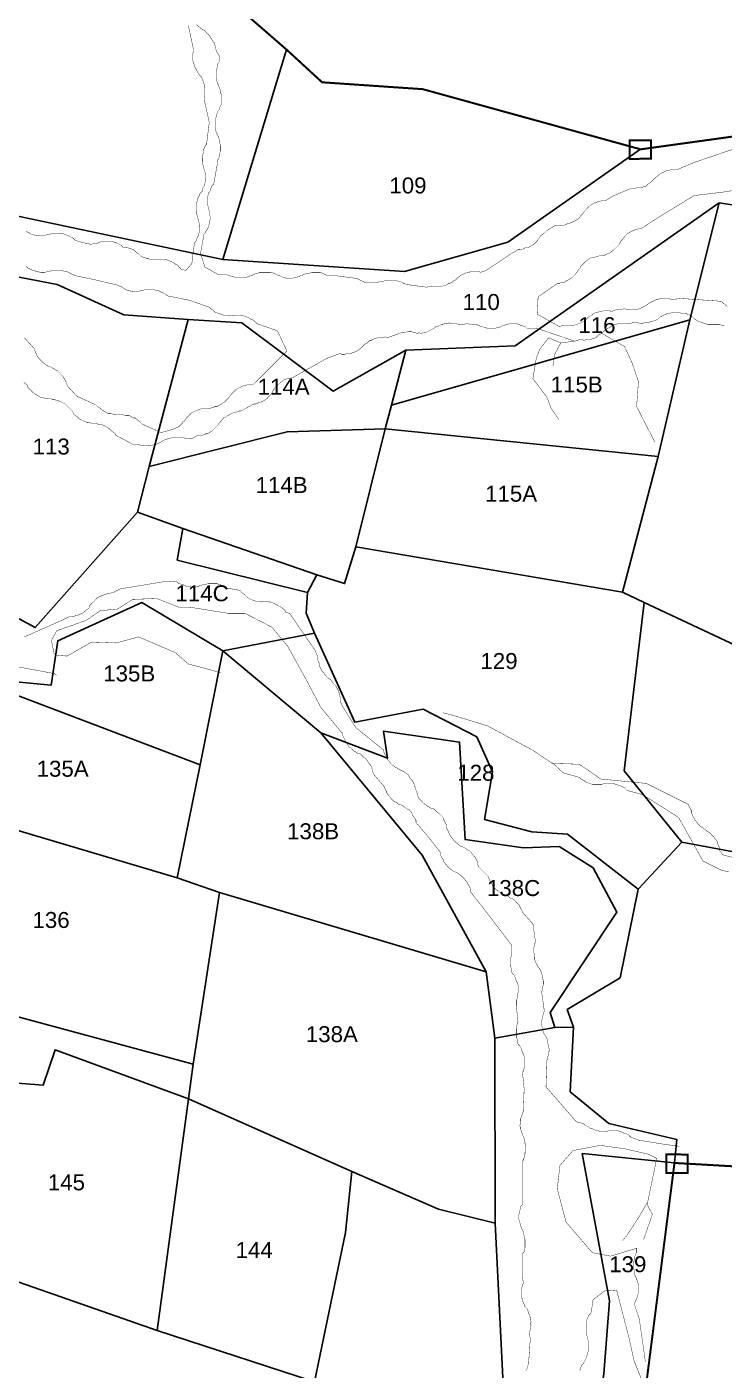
# Model space of a CAD drawing. Header units: inches. Extents: x 617 to 4497, y -923 to 1824.
# Drawn here: x 1702.5 to 1877.3, y 1257.2 to 1593.9 of the extents above; entities that cross this region are included whole.
import ezdxf
from ezdxf.enums import TextEntityAlignment as Align

# ---------------------------------------------------------------- set-up
doc = ezdxf.new("R2010")
doc.units = ezdxf.units.IN
doc.header["$LTSCALE"] = 15
doc.header["$MEASUREMENT"] = 0
for name, color, linetype in [('BOUNDARY', 5, 'Continuous'), ('PLOT', 7, 'Continuous'), ('PLOT NO', 7, 'Continuous'), ('STREAM', 130, 'SL')]:
    doc.layers.add(name, color=color, linetype=linetype)
doc.styles.get("Standard").update_dxf_attribs({"font": 'arial.ttf'})
doc.linetypes.add('SL', pattern='A,8e-06,[1,streme line,S=0.066667,R=0,X=0,Y=0],-0.839413', length=0.839421)

msp = doc.modelspace()

# ---------------------------------------------------------------- linework, layer by layer
at = {"layer": 'BOUNDARY', "const_width": 0.5}
for points in [[(1888.46, 1567.67), (1856.38, 1563.22), (1801.76, 1578.3), (1776.54, 1580.02), (1767.59, 1588.25), (1735.04, 1616.51), (1687.21, 1667.86), (1660.76, 1670.77), (1640.31, 1667.77), (1639.17, 1658.55), (1609.23, 1666.39), (1598.59, 1689.13), (1588.95, 1704.67), (1590.8, 1733.51), (1605.22, 1750.1), (1578.84, 1758.08), (1544.66, 1764.34), (1510.75, 1775.52), (1466.74, 1792.48)], [(1855.09, 1232.61), (1864.86, 1309.15), (1903.89, 1306.91)]]:
    msp.add_lwpolyline(points, dxfattribs=at)
at = {"layer": 'PLOT'}
for points in [[(1767.59, 1588.25), (1751.64, 1535.63)], [(1624.24, 1573.18), (1649.94, 1554.19), (1693.52, 1547.89), (1751.64, 1535.63), (1797.18, 1532.61), (1823.08, 1539.97), (1856.38, 1563.22)], [(2029.16, 1499.23), (1990.25, 1518.97), (1962.99, 1539.54), (1914.77, 1543.77), (1876.05, 1549.84), (1824.93, 1513.97), (1797.52, 1512.91), (1779.29, 1502.64), (1756.38, 1519.71), (1742.99, 1520.55), (1726.84, 1521.74), (1710.17, 1529.33), (1694.05, 1532.45), (1654.98, 1538.42), (1616.55, 1553.52)], [(1876.05, 1549.84), (1868.74, 1520.45), (1860.73, 1486.23), (1851.8, 1452.2)], [(1608.45, 1533.31), (1622.66, 1527.45), (1625.43, 1512.65), (1638.48, 1500.59), (1640.26, 1504.15), (1668.91, 1476.66), (1682.05, 1464.34), (1681.77, 1455.7), (1704.66, 1443.33), (1730.27, 1472.28)], [(1733.21, 1483.76), (1733.21, 1483.76), (1742.99, 1520.55)], [(1793.95, 1499.06), (1868.74, 1520.45)], [(1797.52, 1512.91), (1793.95, 1499.06), (1792.36, 1493.19), (1767.78, 1492.42), (1733.21, 1483.76)], [(1792.36, 1493.19), (1784.96, 1463.58)], [(1860.73, 1486.23), (1792.36, 1493.19)], [(1986.85, 1401.78), (1966.68, 1417.66), (1920.44, 1429.75), (1887.02, 1435.69), (1857.22, 1449.62), (1851.8, 1452.2), (1784.96, 1463.58), (1782.17, 1454.39), (1775.2, 1456.6), (1741.62, 1468.17), (1730.27, 1472.28), (1733.21, 1483.76)], [(1772.85, 1452.12), (1740.22, 1460.25), (1741.62, 1468.17)], [(1774.66, 1441.95), (1772.54, 1446.95), (1772.85, 1452.12), (1775.2, 1456.6)], [(1668.42, 1438.31), (1677.22, 1450.63), (1696.27, 1430.06), (1708.62, 1428.91), (1710.28, 1439.99), (1731.32, 1449.66), (1751.69, 1437.52), (1745.98, 1408.95)], [(1855.78, 1377.81), (1866.69, 1389.53), (1852.28, 1407.42), (1857.22, 1449.62)], [(1751.69, 1437.52), (1776.2, 1416.95), (1792.92, 1410.61), (1791.93, 1417.41), (1811, 1414.64), (1812.36, 1390.22), (1826.98, 1388.14), (1835.94, 1388.51), (1844.44, 1383.13), (1850.45, 1371.99), (1833.68, 1346.9), (1834.88, 1343.08), (1839.52, 1343.21), (1837.97, 1347.64), (1851.21, 1355.56), (1855.78, 1377.81), (1838.08, 1391.54), (1829.12, 1392.18), (1817.27, 1395.2), (1819.27, 1407.16), (1815.31, 1415.94), (1801.88, 1422.92), (1784.73, 1419.61), (1774.66, 1441.95), (1751.69, 1437.52)], [(1666.82, 1354.82), (1679.11, 1398.71), (1684.99, 1409.45), (1662.95, 1430.23), (1668.42, 1438.31), (1745.98, 1408.95), (1740.23, 1380.62), (1679.11, 1398.71)], [(1866.69, 1389.53), (1897.14, 1383.89), (1904.13, 1406.61), (1920.44, 1411.9), (1920.44, 1429.75)], [(1776.2, 1416.95), (1801.64, 1386.26), (1817.67, 1357.08), (1819.8, 1340.45), (1834.88, 1343.08)], [(1817.67, 1357.08), (1750.82, 1376.95), (1740.23, 1380.62)], [(1666.82, 1354.82), (1744.2, 1333.95), (1750.82, 1376.95)], [(1819.8, 1340.45), (1819.94, 1294.07), (1822.08, 1250.24), (1822.76, 1236.98), (1808.85, 1161.28), (1806.56, 1154.66), (1795.7, 1105.24), (1791.27, 1088.85), (1773.07, 1089.46), (1728.49, 1075.82), (1726.34, 1093.68), (1733.55, 1108.64), (1744.78, 1125.16), (1772.91, 1150.88), (1789.07, 1156.83), (1806.56, 1154.66), (1826.27, 1152.33), (1845.91, 1150.73)], [(1839.52, 1343.21), (1838.75, 1327), (1848.4, 1319.07), (1865.42, 1315.04), (1864.86, 1309.15)], [(1744.2, 1333.95), (1743.03, 1325.25), (1709.6, 1337.52), (1706.6, 1328.64), (1686.32, 1330.23), (1656.61, 1337.1)], [(1743.03, 1325.25), (1735.2, 1267.17), (1676.3, 1287.73)], [(1743.03, 1325.25), (1783.98, 1306.99), (1805.69, 1297.57), (1819.94, 1294.07)], [(1826.27, 1152.33), (1838.37, 1194.93), (1847.19, 1256.27), (1848.59, 1274.55), (1841.74, 1311.5), (1864.86, 1309.15)], [(1783.98, 1306.99), (1782.39, 1291.73), (1774.62, 1254.32), (1785.3, 1247.05), (1786.19, 1239.44), (1780.92, 1208.39), (1799.15, 1205.51), (1791.12, 1166.59), (1808.85, 1161.28)], [(1735.2, 1267.17), (1774.62, 1254.32)]]:
    msp.add_lwpolyline(points, dxfattribs=at)
at = {"layer": 'PLOT', "color": 3, "const_width": 0.5}
for points in [[(1853.6, 1565.51), (1858.94, 1565.46), (1858.96, 1560.87), (1853.6, 1560.81), (1853.6, 1565.51), (1853.6, 1565.51)], [(1862.81, 1311.31), (1868.14, 1311.25), (1868.17, 1306.67), (1862.81, 1306.61), (1862.81, 1311.31), (1862.81, 1311.31)]]:
    msp.add_lwpolyline(points, dxfattribs=at)
at = {"layer": 'STREAM', "color": 4, "lineweight": 0, "const_width": 0.1}
for points in [[(1702.36, 1542.67), (1703.23, 1542.23), (1703.45, 1542.01), (1704.1, 1541.79), (1705.42, 1541.57), (1705.63, 1541.57), (1706.07, 1541.57), (1707.16, 1541.57), (1707.38, 1541.79), (1707.6, 1541.79), (1708.48, 1542.01), (1709.57, 1542.23), (1709.79, 1542.23), (1710.44, 1542.23), (1711.76, 1542.01), (1712.19, 1541.79), (1712.41, 1541.79), (1713.5, 1541.35), (1713.72, 1541.13), (1713.94, 1541.13), (1714.16, 1540.92), (1714.6, 1540.48), (1715.69, 1540.04), (1715.91, 1540.04), (1716.57, 1539.82), (1717.88, 1539.6), (1718.1, 1539.6), (1718.53, 1539.39), (1719.41, 1539.6), (1719.84, 1539.6), (1720.06, 1539.6), (1720.94, 1540.04), (1722.03, 1540.04), (1722.25, 1540.04), (1722.91, 1540.04), (1724.22, 1540.04), (1724.65, 1539.82), (1724.87, 1539.82), (1725.75, 1539.39), (1726.18, 1539.17), (1726.4, 1538.95), (1726.62, 1538.73), (1727.93, 1538.51), (1729.24, 1538.07), (1729.68, 1537.64), (1730.56, 1536.98), (1730.78, 1536.76), (1731.21, 1536.33), (1732.52, 1535.89), (1732.96, 1535.89), (1733.18, 1535.67), (1734.27, 1535.67), (1734.49, 1535.67), (1734.71, 1535.67), (1735.8, 1535.67), (1736.68, 1535.67), (1737.11, 1535.67), (1737.77, 1535.45), (1738.86, 1535.01), (1739.3, 1534.79), (1739.52, 1534.58), (1740.39, 1534.14), (1740.61, 1533.7), (1740.83, 1533.7), (1741.05, 1533.26), (1742.36, 1532.83), (1743.89, 1534.58), (1744.55, 1539.82), (1744.98, 1540.26), (1745.2, 1541.13), (1745.42, 1541.35), (1745.64, 1542.01), (1745.86, 1543.32), (1745.64, 1543.76), (1745.86, 1543.98), (1745.64, 1545.07), (1745.64, 1545.51), (1745.42, 1545.73), (1745.2, 1546.6), (1744.98, 1547.69), (1744.98, 1547.91), (1744.98, 1548.57), (1744.98, 1549.88), (1745.2, 1550.1), (1745.2, 1550.54), (1745.64, 1551.41), (1745.86, 1551.85), (1745.86, 1552.07), (1746.08, 1552.28), (1746.52, 1552.72), (1746.73, 1553.81), (1746.95, 1554.03), (1747.17, 1554.69), (1747.39, 1556), (1747.39, 1556.22), (1747.39, 1556.66), (1747.17, 1557.53), (1747.17, 1557.97), (1746.95, 1558.19), (1746.73, 1559.06), (1746.52, 1560.15), (1746.52, 1560.37), (1746.52, 1561.03), (1746.73, 1562.34), (1746.73, 1562.56), (1746.73, 1563), (1747.17, 1563.87), (1747.39, 1564.31), (1747.61, 1564.53), (1747.61, 1564.75), (1748.26, 1569.99), (1746.95, 1575.89), (1747.17, 1576.55), (1747.17, 1577.42), (1747.17, 1577.64), (1747.17, 1578.52), (1746.95, 1579.61), (1746.73, 1580.05), (1746.73, 1580.27), (1746.3, 1581.36), (1746.08, 1581.58), (1745.86, 1581.8), (1745.42, 1582.45), (1744.98, 1583.33), (1744.77, 1583.55), (1744.55, 1584.2), (1744.11, 1585.51), (1744.11, 1585.95), (1744.11, 1586.17), (1744.11, 1587.26), (1744.33, 1587.7), (1744.33, 1587.92), (1744.33, 1588.14), (1743.02, 1594.26)], [(1744.98, 1594.48), (1745.86, 1593.82), (1746.08, 1593.6), (1746.3, 1593.38), (1747.17, 1592.95), (1747.83, 1592.07), (1748.05, 1592.07), (1748.48, 1591.42), (1749.14, 1590.32), (1749.36, 1590.1), (1749.58, 1589.89), (1749.79, 1588.79), (1749.79, 1588.36), (1750.01, 1588.14), (1750.01, 1587.92), (1750.89, 1586.39), (1750.89, 1585.29), (1750.45, 1584.86), (1750.23, 1583.98), (1750.23, 1583.55), (1750.01, 1582.89), (1750.01, 1581.58), (1750.01, 1581.36), (1750.01, 1580.92), (1750.23, 1580.05), (1750.45, 1579.61), (1750.45, 1579.39), (1750.89, 1578.52), (1751.11, 1577.64), (1751.11, 1577.42), (1751.32, 1576.77), (1751.32, 1575.24), (1751.32, 1575.02), (1751.32, 1574.58), (1750.89, 1573.71), (1750.89, 1573.27), (1750.67, 1573.05), (1750.45, 1572.83), (1750.23, 1572.4), (1750.01, 1571.3), (1749.79, 1571.08), (1749.79, 1570.43), (1749.79, 1569.12), (1749.79, 1568.68), (1749.79, 1568.46), (1750.01, 1567.37), (1750.23, 1567.15), (1750.23, 1566.93), (1750.67, 1566.06), (1750.89, 1564.96), (1750.89, 1564.75), (1751.11, 1564.09), (1751.11, 1562.78), (1750.89, 1562.34), (1750.89, 1562.12), (1750.67, 1561.03), (1750.45, 1560.81), (1750.45, 1560.59), (1750.23, 1560.15), (1750.23, 1559.28), (1749.36, 1554.47), (1748.92, 1554.03), (1748.48, 1552.94), (1748.48, 1552.72), (1748.05, 1552.28), (1747.83, 1550.97), (1747.83, 1550.54), (1747.83, 1550.32), (1747.83, 1549.22), (1748.05, 1548.79), (1748.05, 1548.57), (1748.26, 1547.69), (1748.26, 1546.6), (1748.48, 1546.38), (1748.48, 1545.73), (1748.26, 1544.41), (1748.05, 1544.2), (1748.05, 1543.76), (1747.61, 1542.88), (1747.39, 1542.67), (1747.17, 1542.23), (1746.95, 1542.01), (1746.08, 1537.2), (1747.17, 1533.7), (1750.67, 1531.73), (1752.86, 1531.73), (1753.29, 1531.52), (1754.39, 1531.3), (1754.6, 1531.08), (1755.26, 1531.08), (1756.57, 1531.08), (1756.79, 1531.08), (1757.23, 1531.08), (1758.1, 1531.3), (1758.54, 1531.52), (1758.76, 1531.52), (1759.63, 1531.95), (1760.51, 1532.17), (1760.73, 1532.39), (1761.38, 1532.39), (1762.91, 1532.39), (1763.13, 1532.39), (1763.57, 1532.39), (1764.44, 1532.17), (1764.88, 1531.95), (1765.1, 1531.95), (1765.32, 1531.73), (1765.97, 1531.52), (1766.85, 1531.08), (1767.06, 1531.08), (1767.72, 1530.86), (1769.03, 1530.86), (1769.47, 1531.08), (1769.69, 1531.08), (1770.78, 1531.3), (1771, 1531.52), (1771.44, 1531.52), (1772.09, 1531.95), (1773.19, 1532.17), (1773.4, 1532.17), (1774.06, 1532.39), (1775.37, 1532.39), (1775.81, 1532.39), (1776.03, 1532.39), (1777.12, 1531.95), (1777.34, 1531.95), (1777.56, 1531.73), (1778, 1531.52), (1780.18, 1531.52), (1785.21, 1530.86), (1785.65, 1530.64), (1786.52, 1530.2), (1786.74, 1530.2), (1787.4, 1529.77), (1788.71, 1529.77), (1789.14, 1529.77), (1789.36, 1529.77), (1790.46, 1529.77), (1790.68, 1529.99), (1791.11, 1529.99), (1791.99, 1530.2), (1792.86, 1530.42), (1793.08, 1530.42), (1793.95, 1530.42), (1795.27, 1530.42), (1795.48, 1530.2), (1795.92, 1530.2), (1796.8, 1529.77), (1797.02, 1529.55), (1797.23, 1529.55), (1797.67, 1529.33), (1802.7, 1528.67), (1804.01, 1528.89), (1804.67, 1528.89), (1805.54, 1528.89), (1805.98, 1528.89), (1806.63, 1528.89), (1807.95, 1529.33), (1808.16, 1529.55), (1808.38, 1529.55), (1809.26, 1529.99), (1809.69, 1530.42), (1809.91, 1530.42), (1810.57, 1531.08), (1811.44, 1531.73), (1811.66, 1531.73), (1812.32, 1532.17), (1813.41, 1532.39), (1813.85, 1532.61), (1814.07, 1532.61), (1815.16, 1532.61), (1815.6, 1532.61), (1815.82, 1532.61), (1816.25, 1532.39), (1817.56, 1532.83), (1823.47, 1536.76), (1825.65, 1538.07), (1826.09, 1538.07), (1827.18, 1538.29), (1827.4, 1538.51), (1828.06, 1538.51), (1829.15, 1539.17), (1829.59, 1539.39), (1829.81, 1539.6), (1830.46, 1540.26), (1830.68, 1540.7), (1830.9, 1540.92), (1831.34, 1541.57), (1832.21, 1542.23), (1832.43, 1542.45), (1832.87, 1542.88), (1833.96, 1543.54), (1834.4, 1543.76), (1834.62, 1543.98), (1835.49, 1544.2), (1835.93, 1544.2), (1836.15, 1544.2), (1836.58, 1544.2), (1837.24, 1544.2), (1838.11, 1544.63), (1838.33, 1544.63), (1838.99, 1544.85), (1840.3, 1545.51), (1840.52, 1545.73), (1840.74, 1545.73), (1841.39, 1546.6), (1841.61, 1546.82), (1841.83, 1547.04), (1842.27, 1547.69), (1843.14, 1548.57), (1843.36, 1548.79), (1843.8, 1549.22), (1844.89, 1549.88), (1845.33, 1549.88), (1845.55, 1550.1), (1846.64, 1550.32), (1846.86, 1550.32), (1847.08, 1550.32), (1847.51, 1550.32), (1849.7, 1551.63), (1853.85, 1553.38), (1854.51, 1553.38), (1855.6, 1553.6), (1855.82, 1553.6), (1856.48, 1553.6), (1857.79, 1554.03), (1858.01, 1554.25), (1858.23, 1554.47), (1859.1, 1555.13), (1859.32, 1555.34), (1859.54, 1555.56), (1860.19, 1556.22), (1861.07, 1556.87), (1861.72, 1557.31), (1863.04, 1557.97), (1863.26, 1557.97), (1863.47, 1557.97), (1864.57, 1558.19), (1865, 1558.19), (1865.22, 1558.19), (1865.66, 1558.19), (1869.81, 1559.94), (1880.74, 1563.65)], [(1884.02, 1553.6), (1877.03, 1552.5), (1869.81, 1551.63), (1861.51, 1546.6), (1856.48, 1543.32), (1856.04, 1543.32), (1854.95, 1543.1), (1854.73, 1542.88), (1854.07, 1542.67), (1852.98, 1542.01), (1852.76, 1541.79), (1852.54, 1541.57), (1851.89, 1540.7), (1851.67, 1540.48), (1851.45, 1540.26), (1851.01, 1539.39), (1850.36, 1538.73), (1850.14, 1538.51), (1849.7, 1538.07), (1848.61, 1537.2), (1848.17, 1537.2), (1847.95, 1536.98), (1847.08, 1536.54), (1846.64, 1536.54), (1846.42, 1536.54), (1845.98, 1536.54), (1845.55, 1536.33), (1844.45, 1536.11), (1844.24, 1536.11), (1843.58, 1535.89), (1842.49, 1535.01), (1842.27, 1534.79), (1842.05, 1534.58), (1841.39, 1533.92), (1841.18, 1533.48), (1840.96, 1533.26), (1840.52, 1532.61), (1839.86, 1531.73), (1839.64, 1531.52), (1839.21, 1531.08), (1838.11, 1530.42), (1837.68, 1530.2), (1837.46, 1529.99), (1836.58, 1529.77), (1836.15, 1529.77), (1835.93, 1529.55), (1835.49, 1529.55), (1830.68, 1526.27), (1830.46, 1521.9), (1835.93, 1518.84), (1837.02, 1519.05), (1837.46, 1519.05), (1838.55, 1519.05), (1838.77, 1519.05), (1839.43, 1519.05), (1840.74, 1519.49), (1840.96, 1519.49), (1841.39, 1519.71), (1842.27, 1520.15), (1842.49, 1520.37), (1842.71, 1520.59), (1843.36, 1521.24), (1844.24, 1521.68), (1844.45, 1521.9), (1845.11, 1522.33), (1846.42, 1522.55), (1846.64, 1522.55), (1847.08, 1522.77), (1847.95, 1522.77), (1848.39, 1522.77), (1848.61, 1522.77), (1849.05, 1522.55), (1850.14, 1522.99), (1852.11, 1523.21), (1852.54, 1523.21), (1853.64, 1522.99), (1853.85, 1522.99), (1854.51, 1522.99), (1855.82, 1523.21), (1856.26, 1523.43), (1856.48, 1523.43), (1857.35, 1523.86), (1857.79, 1524.08), (1858.01, 1524.3), (1858.66, 1524.74), (1859.54, 1525.18), (1859.98, 1525.39), (1860.41, 1525.61), (1861.72, 1525.83), (1862.16, 1525.83), (1862.38, 1525.83), (1863.47, 1525.83), (1863.91, 1525.61), (1864.13, 1525.61), (1864.35, 1525.61), (1866.53, 1525.83), (1875.93, 1525.18), (1876.81, 1524.96), (1877.25, 1524.52), (1878.12, 1523.86)], [(1701.92, 1515.99), (1704.32, 1513.37), (1704.54, 1512.71), (1704.98, 1511.84), (1704.98, 1511.62), (1705.42, 1510.97), (1706.29, 1510.09), (1706.51, 1509.87), (1706.73, 1509.65), (1707.6, 1509), (1708.04, 1508.78), (1708.26, 1508.78), (1709.13, 1508.34), (1709.79, 1507.91), (1710.23, 1507.69), (1710.66, 1507.25), (1711.54, 1506.38), (1711.76, 1505.94), (1711.97, 1505.72), (1712.41, 1504.84), (1712.41, 1504.41), (1712.63, 1504.19), (1712.63, 1503.97), (1715.03, 1501.35), (1719.84, 1499.16), (1720.28, 1498.72), (1720.94, 1498.29), (1721.16, 1498.07), (1721.81, 1497.63), (1722.91, 1496.97), (1723.34, 1496.97), (1723.56, 1496.97), (1724.65, 1496.76), (1725.09, 1496.76), (1725.31, 1496.76), (1726.18, 1496.76), (1727.28, 1496.54), (1727.5, 1496.54), (1728.15, 1496.54), (1729.24, 1495.88), (1729.68, 1495.88), (1729.9, 1495.66), (1730.78, 1495.01), (1730.99, 1494.79), (1731.21, 1494.57), (1731.43, 1494.35), (1736.24, 1492.17), (1736.68, 1492.38), (1737.11, 1492.38), (1738.21, 1492.82), (1738.43, 1492.82), (1739.08, 1493.04), (1740.18, 1493.48), (1740.61, 1493.7), (1740.83, 1493.91), (1741.49, 1494.57), (1741.71, 1495.01), (1741.92, 1495.01), (1742.58, 1495.88), (1743.24, 1496.54), (1743.45, 1496.76), (1743.89, 1497.19), (1745.2, 1497.85), (1745.42, 1497.85), (1745.86, 1498.07), (1746.73, 1498.29), (1747.17, 1498.29), (1747.39, 1498.29), (1747.83, 1498.29), (1748.26, 1498.29), (1749.36, 1498.51), (1749.58, 1498.72), (1750.23, 1498.72), (1751.32, 1499.38), (1751.54, 1499.6), (1751.98, 1499.82), (1752.64, 1500.47), (1752.86, 1500.69), (1753.07, 1500.91), (1753.73, 1501.78), (1754.39, 1502.44), (1754.6, 1502.66), (1755.04, 1503.1), (1756.35, 1503.75), (1756.57, 1503.75), (1756.79, 1503.97), (1757.88, 1504.19), (1758.32, 1504.19), (1758.54, 1504.19), (1758.98, 1504.19), (1759.41, 1504.41), (1767.72, 1512.71), (1765.32, 1517.74), (1760.29, 1519.49), (1759.85, 1519.93), (1758.98, 1520.59), (1758.76, 1520.59), (1758.1, 1521.02), (1757.01, 1521.46), (1756.57, 1521.46), (1756.35, 1521.68), (1755.26, 1521.68), (1754.82, 1521.68), (1754.6, 1521.68), (1753.73, 1521.46), (1752.64, 1521.68), (1752.42, 1521.68), (1751.76, 1521.68), (1750.45, 1522.12), (1750.23, 1522.33), (1749.79, 1522.33), (1749.14, 1522.99), (1748.7, 1523.21), (1748.48, 1523.43), (1748.26, 1523.65), (1743.24, 1525.39), (1737.77, 1526.49), (1737.33, 1526.92), (1736.46, 1527.36), (1736.24, 1527.36), (1735.58, 1527.8), (1734.27, 1528.02), (1734.05, 1528.02), (1733.62, 1528.02), (1732.74, 1528.02), (1732.31, 1528.02), (1732.09, 1528.02), (1731.21, 1527.8), (1730.12, 1527.58), (1729.9, 1527.58), (1729.24, 1527.58), (1727.93, 1527.8), (1727.5, 1528.02), (1727.28, 1528.02), (1726.4, 1528.67), (1725.97, 1528.89), (1725.75, 1528.89), (1725.53, 1529.11), (1720.06, 1530.42), (1714.82, 1531.52), (1714.38, 1531.73), (1713.29, 1532.17), (1713.07, 1532.39), (1712.41, 1532.61), (1711.1, 1532.83), (1710.88, 1532.83), (1710.44, 1532.83), (1709.57, 1532.83), (1709.13, 1532.83), (1708.91, 1532.83), (1708.04, 1532.61), (1706.95, 1532.39), (1706.73, 1532.39), (1706.07, 1532.39), (1704.76, 1532.61), (1704.54, 1532.83), (1704.1, 1532.83), (1703.23, 1533.26), (1702.79, 1533.48), (1702.57, 1533.7), (1702.36, 1533.92)], [(1701.7, 1504.84), (1702.57, 1504.19), (1702.79, 1503.53), (1703.01, 1503.31), (1703.23, 1503.1), (1703.45, 1502.88), (1704.1, 1502.22), (1704.54, 1502), (1704.76, 1501.78), (1705.85, 1501.13), (1706.51, 1500.91), (1706.73, 1500.91), (1707.82, 1500.69), (1708.7, 1500.69), (1708.91, 1500.47), (1709.35, 1500.47), (1710.44, 1500.25), (1710.66, 1500.04), (1710.88, 1500.04), (1712.19, 1499.38), (1712.63, 1498.94), (1712.85, 1498.72), (1713.5, 1498.07), (1713.94, 1497.63), (1714.16, 1497.19), (1714.16, 1496.97), (1714.38, 1496.76), (1715.25, 1496.1), (1715.47, 1495.88), (1715.69, 1495.66), (1717, 1495.01), (1717.66, 1494.79), (1717.88, 1494.79), (1718.75, 1494.57), (1719.84, 1494.57), (1720.06, 1494.57), (1720.28, 1494.35), (1721.37, 1494.13), (1721.59, 1494.13), (1722.03, 1493.91), (1723.12, 1493.26), (1723.56, 1492.82), (1723.78, 1492.6), (1724.65, 1491.95), (1724.87, 1491.51), (1729.03, 1489.32), (1730.12, 1489.32), (1730.56, 1489.32), (1730.78, 1489.1), (1731.21, 1489.1), (1732.09, 1488.89), (1732.52, 1488.89), (1732.74, 1488.89), (1734.05, 1489.1), (1734.71, 1489.32), (1735.15, 1489.32), (1736.02, 1489.76), (1736.68, 1490.2), (1737.11, 1490.42), (1737.33, 1490.42), (1738.21, 1490.85), (1738.65, 1490.85), (1738.86, 1491.07), (1740.18, 1491.07), (1741.05, 1491.07), (1741.27, 1491.07), (1742.14, 1490.85), (1742.8, 1490.63), (1744.11, 1490.85), (1745.2, 1491.51), (1745.64, 1491.51), (1745.86, 1491.51), (1746.3, 1491.51), (1747.17, 1491.73), (1747.39, 1491.95), (1747.83, 1491.95), (1748.92, 1492.6), (1749.58, 1493.26), (1750.45, 1494.13), (1750.89, 1494.79), (1751.11, 1495.01), (1751.32, 1495.23), (1751.98, 1496.1), (1752.42, 1496.1), (1752.64, 1496.32), (1753.73, 1496.97), (1754.39, 1497.19), (1754.6, 1497.19), (1755.7, 1497.63), (1756.13, 1497.63), (1757.45, 1498.29), (1758.98, 1499.16), (1759.41, 1499.38), (1759.63, 1499.38), (1759.85, 1499.38), (1760.94, 1499.82), (1761.16, 1499.82), (1761.6, 1500.04), (1762.69, 1500.69), (1763.13, 1501.35), (1763.35, 1501.35), (1764, 1502.22), (1764.44, 1503.1), (1764.66, 1503.1), (1764.66, 1503.53), (1765.53, 1504.19), (1765.75, 1504.41), (1765.97, 1504.63), (1767.06, 1505.5), (1767.72, 1505.72), (1767.94, 1505.72), (1769.03, 1505.94), (1769.47, 1506.16), (1771, 1507.03), (1777.56, 1510.75), (1781.06, 1512.06), (1781.49, 1511.84), (1781.71, 1511.84), (1782.15, 1511.84), (1783.02, 1512.06), (1783.46, 1512.06), (1783.68, 1512.06), (1784.99, 1512.5), (1785.65, 1512.93), (1785.87, 1513.15), (1786.52, 1513.59), (1787.18, 1514.25), (1787.4, 1514.46), (1787.83, 1514.68), (1788.49, 1515.34), (1788.93, 1515.34), (1789.14, 1515.56), (1790.46, 1515.99), (1791.11, 1515.99), (1791.33, 1515.99), (1792.42, 1516.21), (1792.86, 1515.99), (1796.58, 1517.31), (1798.33, 1517.52), (1798.76, 1517.52), (1798.98, 1517.52), (1799.42, 1517.31), (1800.51, 1517.09), (1800.73, 1517.31), (1801.17, 1517.09), (1802.48, 1517.31), (1802.92, 1517.52), (1803.35, 1517.74), (1804.23, 1518.18), (1804.89, 1518.62), (1805.1, 1518.84), (1805.54, 1518.84), (1806.42, 1519.27), (1806.85, 1519.27), (1807.07, 1519.49), (1808.38, 1519.71), (1809.04, 1519.49), (1809.26, 1519.49), (1810.35, 1519.49), (1811.01, 1519.27), (1812.76, 1519.49), (1815.38, 1519.27), (1815.6, 1519.05), (1815.82, 1519.05), (1816.25, 1518.84), (1817.13, 1518.62), (1817.56, 1518.62), (1817.78, 1518.4), (1819.1, 1518.4), (1819.75, 1518.4), (1819.97, 1518.4), (1821.06, 1518.62), (1821.94, 1519.05), (1822.16, 1519.05), (1822.59, 1519.27), (1823.47, 1519.49), (1823.9, 1519.49), (1824.12, 1519.49), (1825.43, 1519.49), (1826.09, 1519.27), (1826.31, 1519.05), (1827.4, 1518.84), (1827.84, 1518.4), (1830.24, 1518.4), (1839.86, 1515.12), (1841.18, 1515.56), (1841.39, 1515.56), (1841.83, 1515.56), (1842.05, 1515.34), (1843.14, 1515.56), (1843.36, 1515.56), (1843.8, 1515.56), (1845.11, 1515.99), (1845.55, 1516.43), (1845.77, 1516.65), (1846.64, 1517.09), (1847.3, 1517.74), (1847.51, 1517.96), (1847.95, 1518.18), (1848.61, 1518.62), (1849.05, 1518.84), (1849.26, 1519.05), (1850.58, 1519.49), (1851.23, 1519.49), (1851.45, 1519.49), (1852.54, 1519.49), (1852.98, 1519.49), (1854.29, 1519.71), (1854.73, 1519.93), (1855.17, 1519.71), (1855.38, 1519.71), (1855.82, 1519.71), (1856.7, 1519.49), (1857.13, 1519.71), (1857.35, 1519.71), (1858.66, 1519.93), (1859.32, 1520.15), (1859.54, 1520.15), (1860.63, 1520.59), (1861.29, 1521.24), (1861.51, 1521.24), (1861.72, 1521.46), (1862.82, 1521.9), (1863.04, 1522.12), (1863.47, 1522.12), (1864.79, 1522.33), (1865.44, 1522.33), (1865.66, 1522.33), (1866.75, 1522.12), (1867.19, 1522.12), (1867.63, 1522.12), (1869.16, 1521.46), (1869.38, 1521.24), (1869.59, 1521.02), (1869.81, 1520.8), (1870.69, 1520.15), (1871.13, 1520.15), (1871.34, 1519.93), (1872.66, 1519.49), (1873.31, 1519.27), (1873.53, 1519.27), (1874.4, 1519.27), (1875.5, 1519.27), (1875.72, 1519.27), (1876.15, 1519.27), (1877.03, 1519.05), (1877.46, 1519.05)], [(1836.37, 1514.68), (1833.3, 1515.99), (1831.12, 1513.15), (1830.24, 1510.97), (1829.37, 1505.72), (1832.87, 1501.13), (1833.96, 1498.29), (1835.93, 1495.44)], [(1839.64, 1515.12), (1836.37, 1514.68), (1834.84, 1511.84), (1834.4, 1509)], [(1846.64, 1517.09), (1852.32, 1513.81), (1854.07, 1510.09), (1855.82, 1505.06), (1855.38, 1498.72), (1859.98, 1489.76)], [(1866.1, 1313.34), (1862.6, 1313.78), (1855.82, 1314.87), (1854.07, 1315.53), (1853.85, 1315.74), (1853.64, 1315.74), (1853.42, 1316.18), (1852.54, 1316.62), (1852.11, 1316.62), (1851.89, 1316.84), (1850.58, 1317.27), (1849.92, 1317.27), (1849.7, 1317.27), (1848.61, 1317.27), (1847.73, 1317.06), (1847.51, 1317.06), (1847.08, 1317.06), (1845.98, 1317.06), (1845.77, 1317.27), (1845.33, 1317.27), (1844.24, 1317.71), (1843.58, 1317.93), (1843.36, 1318.15), (1842.49, 1318.59), (1842.05, 1319.02), (1840.3, 1319.46), (1832.65, 1328.2), (1832.87, 1334.33), (1832.87, 1334.54), (1832.87, 1334.98), (1833.09, 1335.2), (1833.09, 1335.64), (1833.3, 1336.51), (1833.3, 1336.95), (1833.52, 1337.17), (1833.3, 1338.48), (1833.09, 1339.14), (1833.09, 1339.35), (1832.87, 1340.45), (1832.43, 1341.1), (1832.21, 1341.54), (1831.99, 1341.76), (1831.77, 1342.85), (1831.77, 1343.07), (1831.56, 1343.51), (1831.56, 1344.82), (1831.77, 1345.48), (1831.77, 1345.69), (1831.99, 1346.57), (1832.21, 1347.22), (1832.21, 1347.44), (1831.56, 1352.03), (1831.77, 1352.47), (1831.77, 1352.69), (1831.77, 1352.91), (1831.99, 1354), (1831.99, 1354.22), (1831.99, 1354.66), (1831.77, 1355.97), (1831.56, 1356.62), (1831.56, 1356.84), (1831.12, 1357.72), (1830.46, 1358.59), (1830.46, 1358.81), (1830.24, 1359.03), (1829.81, 1360.12), (1829.81, 1360.34), (1829.81, 1360.78), (1829.59, 1362.09), (1829.59, 1362.75), (1829.59, 1362.96), (1829.81, 1364.06), (1830.03, 1364.49), (1829.37, 1369.09), (1826.97, 1371.71), (1826.75, 1372.15), (1826.75, 1372.36), (1826.53, 1372.58), (1826.09, 1373.46), (1825.87, 1373.9), (1825.65, 1374.11), (1824.78, 1374.99), (1824.12, 1375.43), (1823.9, 1375.43), (1823.03, 1376.08), (1822.16, 1376.3), (1821.94, 1376.52), (1821.72, 1376.74), (1820.84, 1377.17), (1820.63, 1377.39), (1820.19, 1377.61), (1819.31, 1378.49), (1819.1, 1379.14), (1818.88, 1379.36), (1818.44, 1380.24), (1818.22, 1380.89), (1815.82, 1383.3), (1815.82, 1383.51), (1815.6, 1383.73), (1815.6, 1384.17), (1815.6, 1384.39), (1815.16, 1385.26), (1814.94, 1385.7), (1814.72, 1385.92), (1813.85, 1387.01), (1813.41, 1387.45), (1813.19, 1387.45), (1812.32, 1388.11), (1811.44, 1388.54), (1811.22, 1388.54), (1811.01, 1388.76), (1810.13, 1389.42), (1809.91, 1389.64), (1809.69, 1389.85), (1808.82, 1390.95), (1808.38, 1391.6), (1808.38, 1391.82), (1807.95, 1392.7), (1807.73, 1393.13), (1807.73, 1393.57), (1807.73, 1393.79), (1807.51, 1394.23), (1807.07, 1395.1), (1806.85, 1395.32), (1806.85, 1395.76), (1805.98, 1396.63), (1805.32, 1397.07), (1805.1, 1397.29), (1804.45, 1397.94), (1803.57, 1398.16), (1803.35, 1398.38), (1802.92, 1398.6), (1802.04, 1399.25), (1801.82, 1399.47), (1801.61, 1399.69), (1800.73, 1400.57), (1800.51, 1401.22), (1800.51, 1401.44), (1800.08, 1402.53), (1799.86, 1402.97), (1799.86, 1403.41), (1799.64, 1403.63), (1799.64, 1404.06), (1799.2, 1404.94), (1798.98, 1405.16), (1798.76, 1405.38), (1798.11, 1406.47), (1797.45, 1406.91), (1797.23, 1407.12), (1796.36, 1407.56), (1795.48, 1408), (1795.27, 1408.22), (1795.05, 1408.22), (1794.17, 1408.87), (1793.95, 1409.09), (1793.74, 1409.31), (1792.86, 1410.4), (1792.64, 1411.06), (1792.42, 1411.28), (1791.99, 1412.15), (1791.99, 1412.81), (1791.77, 1412.81), (1784.99, 1418.27), (1781.71, 1423.52), (1781.06, 1424.83), (1781.06, 1425.27), (1781.06, 1425.49), (1781.06, 1425.93), (1780.84, 1427.02), (1780.62, 1427.24), (1780.62, 1427.46), (1779.96, 1428.77), (1779.53, 1429.2), (1779.31, 1429.42), (1778.65, 1430.3), (1778, 1430.73), (1777.78, 1430.95), (1777.56, 1431.17), (1776.9, 1432.05), (1776.68, 1432.27), (1776.47, 1432.48), (1775.81, 1433.8), (1775.81, 1434.45), (1775.59, 1434.67), (1775.37, 1435.76), (1775.37, 1436.2), (1774.72, 1437.73), (1768.38, 1446.91), (1767.5, 1447.13), (1767.28, 1447.57), (1767.06, 1447.79), (1766.85, 1448.01), (1765.97, 1448.66), (1765.75, 1448.66), (1765.53, 1448.88), (1764.22, 1449.54), (1763.57, 1449.75), (1763.35, 1449.75), (1762.47, 1449.97), (1761.38, 1449.75), (1761.16, 1449.97), (1760.73, 1449.97), (1759.85, 1449.97), (1759.41, 1450.19), (1759.19, 1450.19), (1757.88, 1450.85), (1757.45, 1451.28), (1757.23, 1451.5), (1756.35, 1452.16), (1756.13, 1452.6), (1755.26, 1452.81), (1752.64, 1453.25), (1752.42, 1453.47), (1752.2, 1453.47), (1751.98, 1453.69), (1750.89, 1454.13), (1750.67, 1454.13), (1750.23, 1454.35), (1748.92, 1454.35), (1748.26, 1454.35), (1748.05, 1454.35), (1746.95, 1454.13), (1746.08, 1453.91), (1745.86, 1453.91), (1745.64, 1453.69), (1744.55, 1453.47), (1744.11, 1453.69), (1743.89, 1453.47), (1742.58, 1453.69), (1741.92, 1453.91), (1741.71, 1454.13), (1740.61, 1454.35), (1740.18, 1454.78), (1737.77, 1455), (1725.97, 1453.03), (1724.22, 1452.16), (1723.78, 1452.16), (1723.56, 1451.94), (1723.12, 1451.94), (1722.25, 1451.72), (1721.81, 1451.5), (1721.59, 1451.5), (1720.28, 1450.85), (1719.84, 1450.41), (1719.63, 1450.19), (1718.97, 1449.54), (1718.31, 1448.88), (1718.31, 1448.66), (1718.1, 1448.22), (1717.22, 1447.57), (1717, 1447.35), (1716.78, 1447.13), (1715.47, 1446.48), (1714.82, 1446.48), (1714.6, 1446.26), (1713.72, 1446.04), (1713.07, 1446.04), (1711.32, 1445.16), (1701.92, 1441.01)], [(1697.55, 1434.01), (1709.35, 1431.83), (1710.01, 1431.39)], [(1882.93, 1384.83), (1877.03, 1386.36), (1876.15, 1387.45), (1876.15, 1388.11), (1875.72, 1388.98), (1875.72, 1389.2), (1875.5, 1389.85), (1874.62, 1390.95), (1874.4, 1391.17), (1874.19, 1391.38), (1873.53, 1392.04), (1873.09, 1392.26), (1872.87, 1392.48), (1872.22, 1392.91), (1871.34, 1393.57), (1871.13, 1393.79), (1870.69, 1394.23), (1869.81, 1395.32), (1869.81, 1395.54), (1869.59, 1395.76), (1869.16, 1396.85), (1869.16, 1397.29), (1869.16, 1397.51), (1868.94, 1397.72), (1868.28, 1399.04), (1857.79, 1404.28), (1846.42, 1405.38), (1840.96, 1409.09), (1834.18, 1409.31), (1829.37, 1412.59), (1828.93, 1412.81), (1818, 1418.71), (1810.13, 1421.12), (1806.85, 1421.99)], [(1834.18, 1409.53), (1837.02, 1406.91), (1840.96, 1405.81), (1841.39, 1405.38), (1842.27, 1404.94), (1842.49, 1404.72), (1842.92, 1404.5), (1844.24, 1404.06), (1844.67, 1404.06), (1844.89, 1404.06), (1845.98, 1404.06), (1846.42, 1404.06), (1846.64, 1404.06), (1847.51, 1404.28), (1848.61, 1404.28), (1848.83, 1404.28), (1849.48, 1404.28), (1850.79, 1403.85), (1851.01, 1403.85), (1851.45, 1403.63), (1852.32, 1403.19), (1852.54, 1402.97), (1852.76, 1402.75), (1852.98, 1402.53), (1856.92, 1401.44), (1865.88, 1395.76), (1872, 1384.83), (1876.81, 1382.42), (1878.56, 1382.2)], [(1857.57, 1259.34), (1856.04, 1270.05), (1854.95, 1273.33), (1854.95, 1274.21), (1855.17, 1274.64), (1855.6, 1275.74), (1855.6, 1275.96), (1855.82, 1276.61), (1855.82, 1277.92), (1855.82, 1278.14), (1855.82, 1278.58), (1855.6, 1279.45), (1855.38, 1279.89), (1855.38, 1280.11), (1854.95, 1280.98), (1854.73, 1282.08), (1854.73, 1282.3), (1854.51, 1282.95), (1854.51, 1284.26), (1854.73, 1284.48), (1854.73, 1284.92), (1854.95, 1285.79), (1855.17, 1286.23), (1855.17, 1286.45), (1855.38, 1286.67), (1855.38, 1287.76), (1848.83, 1285.79), (1844.24, 1286.67), (1837.68, 1294.32), (1835.49, 1302.63), (1836.15, 1308.53), (1839.43, 1312.25), (1846.2, 1313.56), (1852.54, 1312.68), (1858.23, 1311.37), (1860.41, 1310.28), (1859.1, 1303.94), (1858.01, 1298.69), (1859.32, 1296.29), (1857.13, 1289.95)], [(1858.01, 1299.13), (1855.82, 1295.41), (1852.98, 1291.04), (1851.89, 1289.73)], [(1841.18, 1257.16), (1841.18, 1257.37), (1841.61, 1258.47), (1841.83, 1258.69), (1842.05, 1258.9), (1842.27, 1259.34), (1842.49, 1259.78), (1842.92, 1260.65), (1842.92, 1260.87), (1843.14, 1261.53), (1843.36, 1262.84), (1843.36, 1263.28), (1843.36, 1263.5), (1843.36, 1264.59), (1843.14, 1264.81), (1843.14, 1265.03), (1842.92, 1265.9), (1842.71, 1266.99), (1842.71, 1267.21), (1842.71, 1267.87), (1842.92, 1269.18), (1842.92, 1269.62), (1842.92, 1269.84), (1843.36, 1270.93), (1843.58, 1271.15), (1843.8, 1271.37), (1844.02, 1271.8), (1844.45, 1274.86), (1847.3, 1277.05), (1850.36, 1277.27), (1853.42, 1265.46), (1854.73, 1259.56), (1856.92, 1254.09)]]:
    msp.add_lwpolyline(points, dxfattribs=at)
at = {"layer": 'STREAM', "color": 4, "lineweight": 0, "const_width": 0.1, "elevation": 0.1}
msp.add_lwpolyline([(1751.11, 1432.05), (1743.02, 1434.23), (1739.74, 1437.07), (1730.56, 1441.01), (1724.87, 1439.48), (1718.75, 1439.7), (1712.63, 1436.2), (1710.01, 1436.42), (1709.35, 1436.86), (1708.7, 1440.14), (1710.01, 1442.54), (1717.44, 1445.16), (1720.94, 1447.57), (1725.31, 1448.01), (1729.03, 1450.41), (1735.15, 1450.63), (1740.61, 1448.44), (1743.45, 1448.44), (1753.07, 1446.91), (1757.23, 1446.91), (1764, 1443.41), (1767.94, 1438.6), (1772.31, 1430.73), (1776.25, 1423.3), (1781.49, 1416.96), (1781.71, 1416.96), (1781.71, 1416.31), (1782.15, 1415.43), (1782.15, 1415.21), (1782.59, 1414.56), (1783.24, 1413.46), (1783.68, 1413.25), (1783.9, 1413.03), (1784.55, 1412.37), (1784.99, 1412.15), (1785.21, 1411.93), (1786.08, 1411.72), (1786.74, 1411.06), (1786.96, 1410.84), (1787.61, 1410.4), (1788.27, 1409.31), (1788.49, 1409.09), (1788.71, 1408.87), (1789.14, 1407.78), (1789.14, 1407.56), (1789.14, 1407.34), (1789.36, 1406.91), (1789.36, 1406.69), (1791.99, 1403.63), (1792.21, 1403.19), (1792.64, 1402.32), (1792.64, 1402.1), (1793.08, 1401.44), (1793.95, 1400.35), (1794.17, 1400.13), (1794.39, 1399.91), (1795.27, 1399.47), (1795.48, 1399.25), (1795.7, 1399.04), (1796.58, 1398.82), (1797.45, 1398.16), (1797.67, 1397.94), (1798.33, 1397.72), (1799.2, 1396.63), (1799.2, 1396.41), (1799.42, 1395.98), (1800.08, 1395.1), (1800.08, 1394.88), (1800.08, 1394.44), (1800.29, 1394.23), (1802.92, 1391.17), (1806.2, 1387.01), (1806.2, 1386.36), (1806.63, 1385.48), (1806.85, 1385.26), (1807.07, 1384.61), (1807.95, 1383.51), (1808.16, 1383.3), (1808.38, 1383.08), (1809.26, 1382.42), (1809.48, 1382.2), (1809.69, 1382.2), (1810.57, 1381.77), (1811.44, 1381.11), (1811.66, 1380.89), (1812.1, 1380.45), (1812.97, 1379.36), (1812.97, 1379.14), (1813.19, 1378.92), (1813.63, 1378.05), (1813.63, 1377.61), (1813.85, 1377.39), (1813.85, 1376.96), (1817.13, 1372.8), (1824.12, 1363.62), (1824.12, 1362.31), (1824.12, 1361.87), (1823.9, 1360.78), (1823.69, 1360.56), (1823.69, 1359.9), (1823.69, 1358.59), (1823.9, 1358.16), (1823.9, 1357.94), (1824.12, 1356.84), (1824.34, 1356.62), (1824.56, 1356.41), (1825, 1355.53), (1825.22, 1354.66), (1825.43, 1354.44), (1825.65, 1353.78), (1825.65, 1352.47), (1825.65, 1352.03), (1825.65, 1351.82), (1825.43, 1350.72), (1825.43, 1350.28), (1825.22, 1350.07), (1825.22, 1349.85), (1825.22, 1348.54), (1825.65, 1344.38), (1825.43, 1343.95), (1825.22, 1342.85), (1825.22, 1342.63), (1825.22, 1341.98), (1825.22, 1340.67), (1825.43, 1340.23), (1825.43, 1340.01), (1825.65, 1338.92), (1825.87, 1338.7), (1826.09, 1338.48), (1826.53, 1337.61), (1826.75, 1336.73), (1826.97, 1336.51), (1827.18, 1335.86), (1827.18, 1334.54), (1827.18, 1334.11), (1827.18, 1333.89), (1827.18, 1332.8), (1826.97, 1332.36), (1826.97, 1332.14), (1826.75, 1331.92), (1827.18, 1327.77), (1826.97, 1322.08), (1826.75, 1321.65), (1826.53, 1320.55), (1826.31, 1320.33), (1826.31, 1319.68), (1826.09, 1318.37), (1826.31, 1318.15), (1826.31, 1317.71), (1826.53, 1316.84), (1826.75, 1316.4), (1826.75, 1316.18), (1827.18, 1315.31), (1827.4, 1314.21), (1827.4, 1314), (1827.62, 1313.34), (1827.62, 1312.03), (1827.4, 1311.81), (1827.4, 1311.37), (1827.18, 1310.5), (1826.97, 1310.06), (1826.97, 1309.84), (1826.75, 1309.62), (1826.75, 1303.94), (1826.75, 1298.69), (1826.31, 1298.25), (1826.09, 1297.16), (1826.09, 1296.94), (1825.87, 1296.29), (1825.87, 1294.98), (1826.09, 1294.54), (1826.09, 1294.32), (1826.31, 1293.23), (1826.53, 1293.01), (1826.53, 1292.79), (1826.97, 1291.92), (1827.18, 1290.82), (1827.18, 1290.6), (1827.4, 1289.95), (1827.4, 1288.64), (1827.4, 1288.2), (1827.4, 1287.98), (1827.18, 1286.89), (1826.97, 1286.67), (1826.75, 1286.45), (1826.75, 1286.01), (1826.75, 1280.77), (1826.97, 1279.02), (1826.75, 1278.58), (1826.53, 1277.49), (1826.53, 1277.27), (1826.53, 1276.61), (1826.53, 1275.3), (1826.75, 1275.08), (1826.75, 1274.64), (1827.18, 1273.77), (1827.4, 1273.33), (1827.4, 1273.11), (1828.06, 1272.46), (1828.28, 1271.37), (1828.5, 1271.15), (1828.71, 1270.49), (1828.93, 1269.18), (1828.71, 1268.96), (1828.93, 1268.52), (1828.71, 1267.65), (1828.71, 1267.21), (1828.5, 1266.99), (1828.5, 1266.56), (1828.71, 1265.03), (1828.28, 1258.69), (1828.06, 1258.25), (1827.84, 1257.37), (1827.62, 1257.16)], dxfattribs=at)

# ---------------------------------------------------------------- texts
at = {"layer": 'PLOT NO'}
for s, p in [('109', (1798.05, 1554.17)), ('110', (1816.41, 1524.95)), ('116', (1845.42, 1519.15)), ('114A', (1766.89, 1503.71)), ('115B', (1840.35, 1504.27)), ('113', (1708.63, 1488.73)), ('114B', (1766.39, 1479.07)), ('115A', (1823.91, 1476.9)), ('114C', (1746.46, 1451.94)), ('129', (1820.88, 1434.96)), ('135B', (1728.2, 1431.85)), ('135A', (1711.51, 1407.96)), ('128', (1815.08, 1406.95)), ('138B', (1774.29, 1392.29)), ('138C', (1824.53, 1378.06)), ('136', (1708.61, 1370.05)), ('138A', (1778.98, 1341.43)), ('145', (1712.46, 1304.29)), ('144', (1759.51, 1287.32)), ('139', (1853.16, 1283.76))]:
    msp.add_text(s, height=4, dxfattribs=at).set_placement(p, align=Align.MIDDLE_CENTER)

doc.saveas('drawing.dxf')
